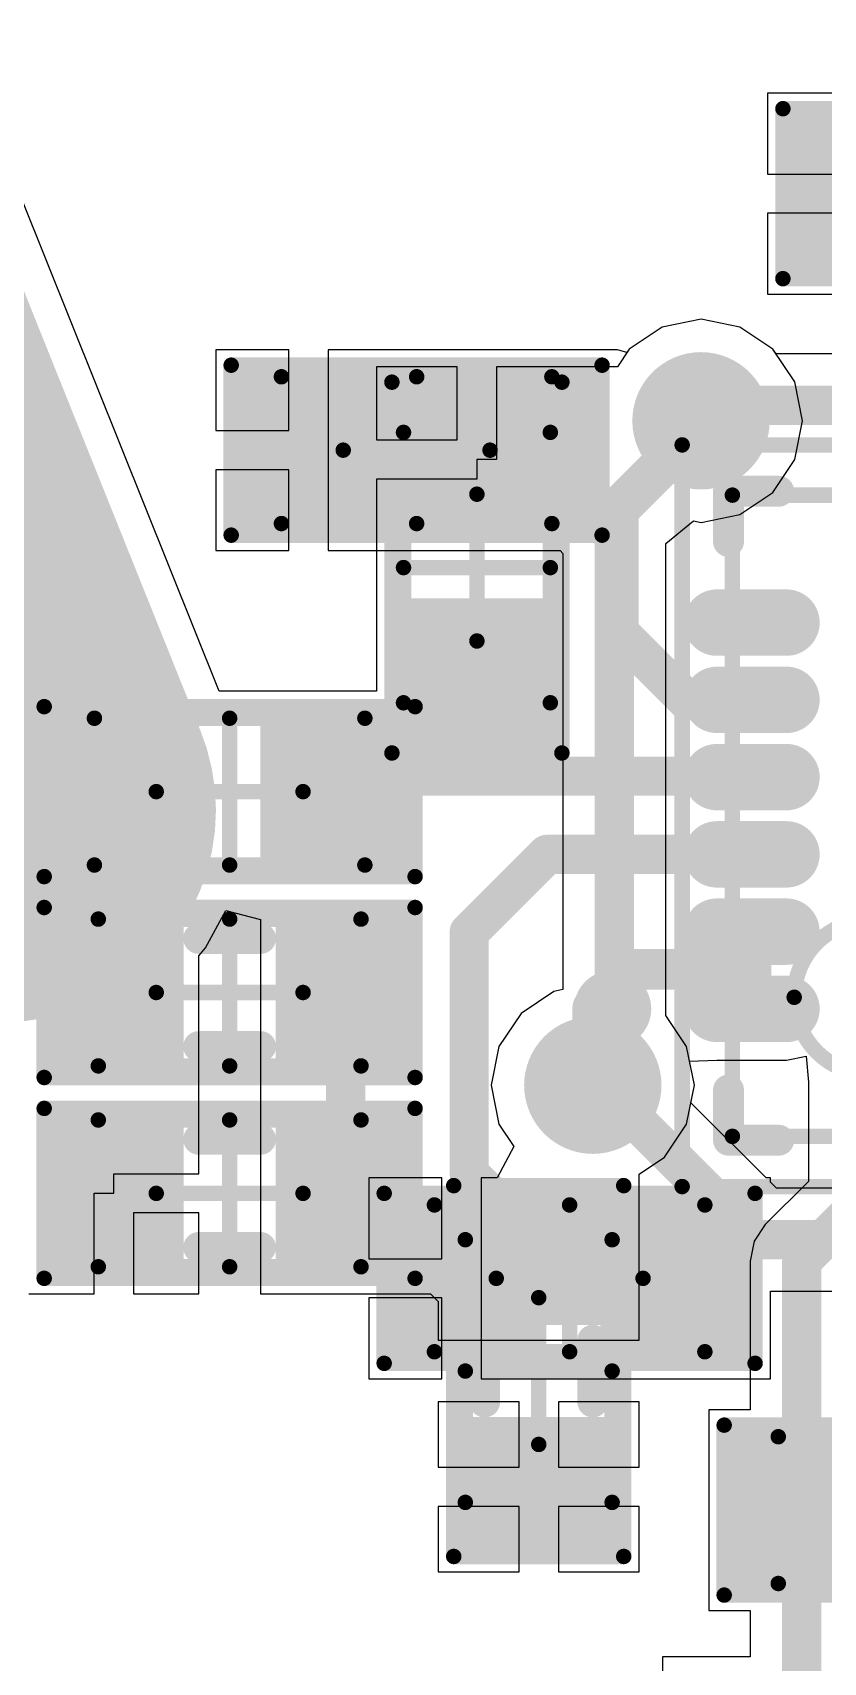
# Model space of a CAD drawing. Extents: x 1.5 to 6.07, y 1.57 to 4.74.
# Drawn here: x 1.8907 to 2.0922, y 4.1069 to 4.5221 of the extents above; entities that cross this region are included whole.
import ezdxf

# ---------------------------------------------------------------- set-up
doc = ezdxf.new("R2010")
doc.units = 0
for name, color, linetype in [('BOTTOMLAYER', 5, 'CONTINUOUS'), ('BOTTOMOVERLAY', 54, 'CONTINUOUS'), ('BOTTOMPASTE', 16, 'CONTINUOUS'), ('BOTTOMSOLDER', 6, 'CONTINUOUS'), ('MECHANICAL13', 56, 'CONTINUOUS'), ('MECHANICAL15', 56, 'CONTINUOUS'), ('MULTILAYER', 9, 'CONTINUOUS'), ('TOPLAYER', 1, 'CONTINUOUS'), ('TOPPASTE', 8, 'CONTINUOUS'), ('TOPSOLDER', 216, 'CONTINUOUS'), ('VIAHOLELAYER', 16, 'CONTINUOUS')]:
    doc.layers.add(name, color=color, linetype=linetype)

msp = doc.modelspace()

# ---------------------------------------------------------------- linework, layer by layer
at = {"layer": 'BOTTOMLAYER'}
for p, q in [((1.938291, 4.354331), (1.847771, 4.579824)), ((2.096575, 4.506693), (2.077953, 4.506693)), ((2.077953, 4.506693), (2.077953, 4.486102)), ((2.077953, 4.486102), (2.096575, 4.486102)), ((2.096575, 4.476102), (2.077953, 4.476102)), ((2.077953, 4.476102), (2.077953, 4.455512)), ((2.077953, 4.455512), (2.096575, 4.455512)), ((2.061024, 4.449099), (2.051123, 4.44713)), ((2.070924, 4.44713), (2.061024, 4.449099)), ((2.051123, 4.44713), (2.04273, 4.441522)), ((2.079317, 4.441522), (2.070924, 4.44713)), ((2.04273, 4.441522), (2.039714, 4.437008)), ((2.080139, 4.440292), (2.079317, 4.441522)), ((2.107725, 4.440292), (2.080139, 4.440292)), ((1.998937, 4.437008), (1.978347, 4.437008)), ((1.978347, 4.437008), (1.978347, 4.418386)), ((1.998937, 4.418386), (1.998937, 4.437008)), ((2.029527, 4.437008), (2.008937, 4.437008)), ((2.008937, 4.437008), (2.008937, 4.413376)), ((2.039714, 4.437008), (2.029527, 4.437008)), ((2.029527, 4.437008), (2.029527, 4.437008)), ((1.978347, 4.418386), (1.998937, 4.418386)), ((2.008937, 4.413376), (2.003947, 4.413376)), ((2.003947, 4.413376), (2.003947, 4.408386)), ((2.003947, 4.408386), (1.978347, 4.408386)), ((1.978347, 4.408386), (1.978347, 4.389764)), ((1.978347, 4.389764), (1.978346, 4.389764)), ((1.978346, 4.389764), (1.978346, 4.381889)), ((1.978346, 4.381889), (1.978347, 4.381889)), ((1.978347, 4.381889), (1.978347, 4.354331)), ((1.944882, 4.354331), (1.938291, 4.354331)), ((1.978347, 4.354331), (1.944882, 4.354331)), ((1.944882, 4.354331), (1.944882, 4.354331)), ((1.934778, 4.288909), (1.940009, 4.298443)), ((1.940009, 4.298443), (1.948819, 4.296185)), ((1.948819, 4.296185), (1.948819, 4.251969)), ((1.933071, 4.286875), (1.934778, 4.288909)), ((1.933071, 4.251969), (1.933071, 4.286875)), ((2.082795, 4.26034), (2.087788, 4.261333)), ((2.087788, 4.261333), (2.087788, 4.261333)), ((2.087788, 4.261333), (2.08845, 4.254685)), ((2.058125, 4.260022), (2.065079, 4.26034)), ((2.059336, 4.253937), (2.058125, 4.260022)), ((2.065079, 4.26034), (2.065079, 4.26034)), ((2.065079, 4.26034), (2.065079, 4.26034)), ((2.065079, 4.26034), (2.065079, 4.26034)), ((2.065079, 4.26034), (2.065079, 4.26034)), ((2.065079, 4.26034), (2.082795, 4.26034)), ((2.057366, 4.244037), (2.059336, 4.253937)), ((2.08845, 4.254685), (2.08845, 4.254685)), ((2.08845, 4.254685), (2.08845, 4.254685)), ((2.08845, 4.254685), (2.08845, 4.246231)), ((1.933071, 4.231378), (1.933071, 4.251969)), ((1.933071, 4.251969), (1.933071, 4.251969)), ((1.933071, 4.251969), (1.933071, 4.251968)), ((1.933071, 4.251968), (1.933071, 4.251969)), ((1.933071, 4.251969), (1.933071, 4.251969)), ((1.933071, 4.251969), (1.933071, 4.251969)), ((1.933071, 4.251969), (1.933071, 4.251969)), ((1.948819, 4.251969), (1.948819, 4.251969)), ((1.948819, 4.251969), (1.948819, 4.251969)), ((1.948819, 4.251969), (1.948819, 4.251969)), ((1.948819, 4.251969), (1.948819, 4.251969)), ((1.948819, 4.251969), (1.948819, 4.251969)), ((1.948819, 4.251969), (1.948819, 4.251968)), ((1.948819, 4.251968), (1.948819, 4.251968)), ((1.948819, 4.251968), (1.948819, 4.251968)), ((1.948819, 4.251968), (1.948819, 4.200788)), ((2.08845, 4.246231), (2.08837, 4.245827)), ((2.08837, 4.245827), (2.08837, 4.229374)), ((2.051758, 4.235643), (2.057366, 4.244037)), ((2.045276, 4.231312), (2.051758, 4.235643)), ((1.911407, 4.226388), (1.911407, 4.231378)), ((1.911407, 4.231378), (1.933071, 4.231378)), ((2.045276, 4.188976), (2.045276, 4.231312)), ((2.08837, 4.229374), (2.077411, 4.218415)), ((1.906417, 4.200788), (1.906417, 4.226388)), ((1.906417, 4.226388), (1.911407, 4.226388)), ((1.933071, 4.221378), (1.916417, 4.221378)), ((1.916417, 4.221378), (1.916417, 4.200788)), ((1.933071, 4.200788), (1.933071, 4.221378)), ((2.077411, 4.218415), (2.074566, 4.214157)), ((2.074566, 4.214157), (2.073567, 4.209134)), ((2.073567, 4.209134), (2.073567, 4.17126)), ((1.889764, 4.200788), (1.906417, 4.200788)), ((1.916417, 4.200788), (1.933071, 4.200788)), ((1.948819, 4.200788), (1.992126, 4.200788)), ((1.992126, 4.200788), (1.992126, 4.200788)), ((1.992126, 4.200788), (1.992126, 4.200788)), ((1.992126, 4.200788), (1.994095, 4.198819)), ((1.994095, 4.198819), (1.994095, 4.188976)), ((1.994095, 4.188976), (2.045276, 4.188976)), ((2.014685, 4.173228), (1.994095, 4.173228)), ((1.994095, 4.173228), (1.994095, 4.156575)), ((2.014685, 4.156575), (2.014685, 4.173228)), ((2.045276, 4.173228), (2.024685, 4.173228)), ((2.024685, 4.173228), (2.024685, 4.156575)), ((2.045276, 4.156575), (2.045276, 4.173228)), ((2.073567, 4.17126), (2.062992, 4.17126)), ((2.062992, 4.17126), (2.062992, 4.120079)), ((1.994095, 4.156575), (2.014685, 4.156575)), ((2.024685, 4.156575), (2.045276, 4.156575)), ((2.014685, 4.146575), (1.994095, 4.146575)), ((1.994095, 4.146575), (1.994095, 4.129921)), ((2.014685, 4.129921), (2.014685, 4.146575)), ((2.045276, 4.146575), (2.024685, 4.146575)), ((2.024685, 4.146575), (2.024685, 4.129921)), ((2.045276, 4.129921), (2.045276, 4.146575)), ((1.994095, 4.129921), (2.014685, 4.129921)), ((2.024685, 4.129921), (2.045276, 4.129921)), ((2.062992, 4.120079), (2.073567, 4.120079)), ((2.073567, 4.120079), (2.073567, 4.108307)), ((2.073567, 4.108307), (2.051181, 4.108307)), ((2.051181, 4.108307), (2.051181, 4.069898))]:
    msp.add_line(p, q, dxfattribs=at)
for points, const_width in [([(1.790073, 4.556662), (1.883465, 4.324016)], 0.108), ([(2.040157, 4.400394), (2.066929, 4.427165)], 0.01), ([(2.066929, 4.427165), (2.107725, 4.427165)], 0.01), ([(2.040157, 4.369291), (2.040157, 4.400394)], 0.01), ([(2.040157, 4.369291), (2.057323, 4.352126)], 0.01), ([(2.082795, 4.371811), (2.065079, 4.371811)], 0.009843), ([(2.001968, 4.336536), (2.001968, 4.360236)], 0.01), ([(2.057323, 4.352126), (2.073937, 4.352126)], 0.01), ([(2.082795, 4.352126), (2.065079, 4.352126)], 0.009843), ([(1.968504, 4.32874), (1.972441, 4.332677)], 0.01), ([(1.972441, 4.332677), (2.073701, 4.332677)], 0.01), ([(2.082795, 4.332441), (2.065079, 4.332441)], 0.009843), ([(1.913386, 4.279528), (1.913386, 4.32874)], 0.01), ([(2.001968, 4.292913), (2.021811, 4.312756)], 0.01), ([(2.021811, 4.312756), (2.073937, 4.312756)], 0.01), ([(2.082795, 4.312756), (2.065079, 4.312756)], 0.009843), ([(2.001968, 4.231496), (2.001968, 4.292913)], 0.01), ([(2.082795, 4.293071), (2.065079, 4.293071)], 0.009843), ([(2.073937, 4.282362), (2.073937, 4.293071)], 0.01), ([(2.033465, 4.273628), (2.043307, 4.283465)], 0.010394), ([(2.043307, 4.283465), (2.072834, 4.283465)], 0.010394), ([(2.072834, 4.283465), (2.073937, 4.282362)], 0.01), ([(1.970472, 4.226378), (1.970472, 4.277559)], 0.01), ([(2.033465, 4.267716), (2.033465, 4.273628)], 0.010394), ([(2.082795, 4.273386), (2.065079, 4.273386)], 0.009843), ([(2.033465, 4.267716), (2.038976, 4.262205)], 0.010394), ([(2.033465, 4.256693), (2.038976, 4.262205)], 0.010394), ([(2.033465, 4.253937), (2.033465, 4.256693)], 0.010394), ([(2.001968, 4.231496), (2.012992, 4.220472)], 0.01), ([(2.086693, 4.209134), (2.101496, 4.223937)], 0.01), ([(2.086693, 4.071969), (2.086693, 4.209134)], 0.01)]:
    msp.add_lwpolyline(points, dxfattribs=dict(at, const_width=const_width))
for points, const_width in [([(2.052274, 4.423228, 1), (2.069774, 4.423228, 1)], 0.0175), ([(2.064429, 4.427165, 1), (2.069429, 4.427165, 1)], 0.005), ([(2.064429, 4.427165, 1), (2.069429, 4.427165, 1)], 0.005), ([(2.037657, 4.400394, 1), (2.042657, 4.400394, 1)], 0.005), ([(2.037657, 4.400394, 1), (2.042657, 4.400394, 1)], 0.005), ([(1.856464, 4.324016, 1), (1.910465, 4.324016, 1)], 0.054), ([(2.037657, 4.369291, 1), (2.042657, 4.369291, 1)], 0.005), ([(2.037657, 4.369291, 1), (2.042657, 4.369291, 1)], 0.005), ([(2.062618, 4.371811, 1), (2.067539, 4.371811, 1)], 0.004921), ([(2.080335, 4.371811, 1), (2.085256, 4.371811, 1)], 0.004921), ([(1.999468, 4.360236, 1), (2.004468, 4.360236, 1)], 0.005), ([(2.054823, 4.352126, 1), (2.059823, 4.352126, 1)], 0.005), ([(2.054823, 4.352126, 1), (2.059823, 4.352126, 1)], 0.005), ([(2.062618, 4.352126, 1), (2.067539, 4.352126, 1)], 0.004921), ([(2.071437, 4.352126, 1), (2.076437, 4.352126, 1)], 0.005), ([(2.080335, 4.352126, 1), (2.085256, 4.352126, 1)], 0.004921), ([(1.999468, 4.336536, 1), (2.004468, 4.336536, 1)], 0.005), ([(1.969941, 4.332677, 1), (1.974941, 4.332677, 1)], 0.005), ([(1.969941, 4.332677, 1), (1.974941, 4.332677, 1)], 0.005), ([(2.062618, 4.332441, 1), (2.067539, 4.332441, 1)], 0.004921), ([(2.071201, 4.332677, 1), (2.076201, 4.332677, 1)], 0.005), ([(2.080335, 4.332441, 1), (2.085256, 4.332441, 1)], 0.004921), ([(1.910886, 4.32874, 1), (1.915886, 4.32874, 1)], 0.005), ([(1.966004, 4.32874, 1), (1.971004, 4.32874, 1)], 0.005), ([(2.019311, 4.312756, 1), (2.024311, 4.312756, 1)], 0.005), ([(2.019311, 4.312756, 1), (2.024311, 4.312756, 1)], 0.005), ([(2.062618, 4.312756, 1), (2.067539, 4.312756, 1)], 0.004921), ([(2.071437, 4.312756, 1), (2.076437, 4.312756, 1)], 0.005), ([(2.080335, 4.312756, 1), (2.085256, 4.312756, 1)], 0.004921), ([(1.999469, 4.292913, 1), (2.004469, 4.292913, 1)], 0.005), ([(1.999469, 4.292913, 1), (2.004469, 4.292913, 1)], 0.005), ([(2.062618, 4.293071, 1), (2.067539, 4.293071, 1)], 0.004921), ([(2.071437, 4.293071, 1), (2.076437, 4.293071, 1)], 0.005), ([(2.080335, 4.293071, 1), (2.085256, 4.293071, 1)], 0.004921), ([(2.040709, 4.283465, 1), (2.045905, 4.283465, 1)], 0.005197), ([(2.040709, 4.283465, 1), (2.045905, 4.283465, 1)], 0.005197), ([(2.070236, 4.283465, 1), (2.075433, 4.283465, 1)], 0.005197), ([(2.070334, 4.283465, 1), (2.075334, 4.283465, 1)], 0.005), ([(2.071437, 4.282362, 1), (2.076437, 4.282362, 1)], 0.005), ([(2.071437, 4.282362, 1), (2.076437, 4.282362, 1)], 0.005), ([(1.910886, 4.279528, 1), (1.915886, 4.279528, 1)], 0.005), ([(1.967972, 4.277559, 1), (1.972972, 4.277559, 1)], 0.005), ([(2.030866, 4.273628, 1), (2.036063, 4.273628, 1)], 0.005197), ([(2.030866, 4.273628, 1), (2.036063, 4.273628, 1)], 0.005197), ([(2.062618, 4.273386, 1), (2.067539, 4.273386, 1)], 0.004921), ([(2.080335, 4.273386, 1), (2.085256, 4.273386, 1)], 0.004921), ([(2.024714, 4.253937, 1), (2.042215, 4.253937, 1)], 0.0175), ([(2.030866, 4.267716, 1), (2.036063, 4.267716, 1)], 0.005197), ([(2.030866, 4.267716, 1), (2.036063, 4.267716, 1)], 0.005197), ([(2.036378, 4.262205, 1), (2.041575, 4.262205, 1)], 0.005197), ([(2.036378, 4.262205, 1), (2.041575, 4.262205, 1)], 0.005197), ([(2.030866, 4.256693, 1), (2.036063, 4.256693, 1)], 0.005197), ([(2.030866, 4.256693, 1), (2.036063, 4.256693, 1)], 0.005197), ([(2.030866, 4.253937, 1), (2.036063, 4.253937, 1)], 0.005197), ([(1.999469, 4.231496, 1), (2.004469, 4.231496, 1)], 0.005), ([(1.999469, 4.231496, 1), (2.004469, 4.231496, 1)], 0.005), ([(1.967972, 4.226378, 1), (1.972972, 4.226378, 1)], 0.005), ([(2.010492, 4.220472, 1), (2.015492, 4.220472, 1)], 0.005), ([(2.084193, 4.209134, 1), (2.089193, 4.209134, 1)], 0.005), ([(2.084193, 4.209134, 1), (2.089193, 4.209134, 1)], 0.005)]:
    msp.add_lwpolyline(points, format="xyb", close=True, dxfattribs=dict(at, const_width=const_width))
for points in [[(2.085827, 4.498819), (2.085827, 4.463386), (2.117323, 4.498819), (2.117323, 4.463386)], [(1.98622, 4.397638), (2.021654, 4.397638), (1.98622, 4.429134), (2.021654, 4.429134)], [(1.98622, 4.34252), (2.021654, 4.34252), (1.98622, 4.374016), (2.021654, 4.374016)], [(1.897638, 4.346457), (1.897638, 4.311024), (1.929134, 4.346457), (1.929134, 4.311024)], [(1.952756, 4.346457), (1.952756, 4.311024), (1.984252, 4.346457), (1.984252, 4.311024)], [(1.925197, 4.259843), (1.925197, 4.295276), (1.897638, 4.259843), (1.897638, 4.295276)], [(1.984252, 4.259843), (1.984252, 4.295276), (1.956693, 4.259843), (1.956693, 4.295276)], [(1.925197, 4.208662), (1.925197, 4.244095), (1.897638, 4.208662), (1.897638, 4.244095)], [(1.984252, 4.208662), (1.984252, 4.244095), (1.956693, 4.208662), (1.956693, 4.244095)], [(2.001969, 4.19685), (2.037402, 4.19685), (2.001969, 4.224409), (2.037402, 4.224409)], [(2.001969, 4.137795), (2.037402, 4.137795), (2.001969, 4.165354), (2.037402, 4.165354)], [(2.098425, 4.127953), (2.098425, 4.163386), (2.070866, 4.127953), (2.070866, 4.163386)]]:
    msp.add_solid(points, dxfattribs=at)
at = {"layer": 'BOTTOMOVERLAY', "const_width": 0.007874}
for points in [[(2.068032, 4.39248), (2.068032, 4.405276)], [(2.068032, 4.405276), (2.080827, 4.405276)], [(1.933071, 4.291339), (1.948819, 4.291339)], [(1.933071, 4.26378), (1.948819, 4.26378)], [(2.068032, 4.239921), (2.068032, 4.252717)], [(1.933071, 4.240158), (1.948819, 4.240158)], [(2.068032, 4.239921), (2.080827, 4.239921)], [(1.933071, 4.212599), (1.948819, 4.212599)], [(2.005905, 4.173228), (2.005905, 4.188976)], [(2.033465, 4.173228), (2.033465, 4.188976)]]:
    msp.add_lwpolyline(points, dxfattribs=at)
at = {"layer": 'BOTTOMOVERLAY'}
for points, const_width in [([(2.066063, 4.405276, 1), (2.07, 4.405276, 1)], 0.003937), ([(2.066063, 4.405276, 1), (2.07, 4.405276, 1)], 0.003937), ([(2.078858, 4.405276, 1), (2.082795, 4.405276, 1)], 0.003937), ([(2.066063, 4.39248, 1), (2.07, 4.39248, 1)], 0.003937), ([(1.931102, 4.291339, 1), (1.935039, 4.291339, 1)], 0.003937), ([(1.94685, 4.291339, 1), (1.950787, 4.291339, 1)], 0.003937), ([(2.043425, 4.273386, 1), (2.033583, 4.273386, 1)], 0.009843), ([(2.031122, 4.273386, 1), (2.036043, 4.273386, 1)], 0.004921), ([(2.040965, 4.273386, 1), (2.045886, 4.273386, 1)], 0.004921), ([(1.931102, 4.26378, 1), (1.935039, 4.26378, 1)], 0.003937), ([(1.94685, 4.26378, 1), (1.950787, 4.26378, 1)], 0.003937), ([(2.066063, 4.252717, 1), (2.07, 4.252717, 1)], 0.003937), ([(1.931102, 4.240158, 1), (1.935039, 4.240158, 1)], 0.003937), ([(1.94685, 4.240158, 1), (1.950787, 4.240158, 1)], 0.003937), ([(2.066063, 4.239921, 1), (2.07, 4.239921, 1)], 0.003937), ([(2.066063, 4.239921, 1), (2.07, 4.239921, 1)], 0.003937), ([(2.078858, 4.239921, 1), (2.082795, 4.239921, 1)], 0.003937), ([(1.931102, 4.212599, 1), (1.935039, 4.212599, 1)], 0.003937), ([(1.94685, 4.212599, 1), (1.950787, 4.212599, 1)], 0.003937), ([(2.003937, 4.188976, 1), (2.007874, 4.188976, 1)], 0.003937), ([(2.031496, 4.188976, 1), (2.035433, 4.188976, 1)], 0.003937), ([(2.003937, 4.173228, 1), (2.007874, 4.173228, 1)], 0.003937), ([(2.031496, 4.173228, 1), (2.035433, 4.173228, 1)], 0.003937)]:
    msp.add_lwpolyline(points, format="xyb", close=True, dxfattribs=dict(at, const_width=const_width))
at = {"layer": 'BOTTOMPASTE', "const_width": 0.009843}
for points in [[(2.082795, 4.371811), (2.065079, 4.371811)], [(2.082795, 4.352126), (2.065079, 4.352126)], [(2.082795, 4.332441), (2.065079, 4.332441)], [(2.082795, 4.312756), (2.065079, 4.312756)], [(2.082795, 4.293071), (2.065079, 4.293071)], [(2.082795, 4.273386), (2.065079, 4.273386)]]:
    msp.add_lwpolyline(points, dxfattribs=at)
at = {"layer": 'BOTTOMPASTE', "const_width": 0.004921}
for points in [[(2.062618, 4.371811, 1), (2.067539, 4.371811, 1)], [(2.080335, 4.371811, 1), (2.085256, 4.371811, 1)], [(2.062618, 4.352126, 1), (2.067539, 4.352126, 1)], [(2.080335, 4.352126, 1), (2.085256, 4.352126, 1)], [(2.062618, 4.332441, 1), (2.067539, 4.332441, 1)], [(2.080335, 4.332441, 1), (2.085256, 4.332441, 1)], [(2.062618, 4.312756, 1), (2.067539, 4.312756, 1)], [(2.080335, 4.312756, 1), (2.085256, 4.312756, 1)], [(2.062618, 4.293071, 1), (2.067539, 4.293071, 1)], [(2.080335, 4.293071, 1), (2.085256, 4.293071, 1)], [(2.062618, 4.273386, 1), (2.067539, 4.273386, 1)], [(2.080335, 4.273386, 1), (2.085256, 4.273386, 1)]]:
    msp.add_lwpolyline(points, format="xyb", close=True, dxfattribs=at)
at = {"layer": 'BOTTOMPASTE'}
for points in [[(2.085827, 4.498819), (2.085827, 4.463386), (2.117323, 4.498819), (2.117323, 4.463386)], [(1.98622, 4.397638), (2.021654, 4.397638), (1.98622, 4.429134), (2.021654, 4.429134)], [(1.98622, 4.34252), (2.021654, 4.34252), (1.98622, 4.374016), (2.021654, 4.374016)], [(1.897638, 4.346457), (1.897638, 4.311024), (1.929134, 4.346457), (1.929134, 4.311024)], [(1.952756, 4.346457), (1.952756, 4.311024), (1.984252, 4.346457), (1.984252, 4.311024)], [(1.925197, 4.259843), (1.925197, 4.295276), (1.897638, 4.259843), (1.897638, 4.295276)], [(1.984252, 4.259843), (1.984252, 4.295276), (1.956693, 4.259843), (1.956693, 4.295276)], [(1.925197, 4.208662), (1.925197, 4.244095), (1.897638, 4.208662), (1.897638, 4.244095)], [(1.984252, 4.208662), (1.984252, 4.244095), (1.956693, 4.208662), (1.956693, 4.244095)], [(2.001969, 4.19685), (2.037402, 4.19685), (2.001969, 4.224409), (2.037402, 4.224409)], [(2.001969, 4.137795), (2.037402, 4.137795), (2.001969, 4.165354), (2.037402, 4.165354)], [(2.098425, 4.127953), (2.098425, 4.163386), (2.070866, 4.127953), (2.070866, 4.163386)]]:
    msp.add_solid(points, dxfattribs=at)
at = {"layer": 'BOTTOMSOLDER', "const_width": 0.016929}
for points in [[(2.082795, 4.371811), (2.065079, 4.371811)], [(2.082795, 4.352126), (2.065079, 4.352126)], [(2.082795, 4.332441), (2.065079, 4.332441)], [(2.082795, 4.312756), (2.065079, 4.312756)], [(2.082795, 4.293071), (2.065079, 4.293071)], [(2.082795, 4.273386), (2.065079, 4.273386)]]:
    msp.add_lwpolyline(points, dxfattribs=at)
at = {"layer": 'BOTTOMSOLDER', "const_width": 0.008464}
for points in [[(2.060846, 4.371811, 1), (2.069311, 4.371811, 1)], [(2.078563, 4.371811, 1), (2.087028, 4.371811, 1)], [(2.060846, 4.352126, 1), (2.069311, 4.352126, 1)], [(2.078563, 4.352126, 1), (2.087028, 4.352126, 1)], [(2.060846, 4.332441, 1), (2.069311, 4.332441, 1)], [(2.078563, 4.332441, 1), (2.087028, 4.332441, 1)], [(2.060846, 4.312756, 1), (2.069311, 4.312756, 1)], [(2.078563, 4.312756, 1), (2.087028, 4.312756, 1)], [(2.060846, 4.293071, 1), (2.069311, 4.293071, 1)], [(2.078563, 4.293071, 1), (2.087028, 4.293071, 1)], [(2.060846, 4.273386, 1), (2.069311, 4.273386, 1)], [(2.078563, 4.273386, 1), (2.087028, 4.273386, 1)]]:
    msp.add_lwpolyline(points, format="xyb", close=True, dxfattribs=at)
at = {"layer": 'BOTTOMSOLDER'}
for points in [[(2.081827, 4.502819), (2.081827, 4.459386), (2.121323, 4.502819), (2.121323, 4.459386)], [(1.98222, 4.393638), (2.025654, 4.393638), (1.98222, 4.433134), (2.025654, 4.433134)], [(1.98222, 4.33852), (2.025654, 4.33852), (1.98222, 4.378016), (2.025654, 4.378016)], [(1.893638, 4.350457), (1.893638, 4.307024), (1.933134, 4.350457), (1.933134, 4.307024)], [(1.948756, 4.350457), (1.948756, 4.307024), (1.988252, 4.350457), (1.988252, 4.307024)], [(1.929197, 4.255843), (1.929197, 4.299276), (1.893638, 4.255843), (1.893638, 4.299276)], [(1.988252, 4.255843), (1.988252, 4.299276), (1.952693, 4.255843), (1.952693, 4.299276)], [(1.929197, 4.204662), (1.929197, 4.248095), (1.893638, 4.204662), (1.893638, 4.248095)], [(1.988252, 4.204662), (1.988252, 4.248095), (1.952693, 4.204662), (1.952693, 4.248095)], [(1.997969, 4.19285), (2.041402, 4.19285), (1.997969, 4.228409), (2.041402, 4.228409)], [(1.997969, 4.133795), (2.041402, 4.133795), (1.997969, 4.169354), (2.041402, 4.169354)], [(2.102425, 4.123953), (2.102425, 4.167386), (2.066866, 4.123953), (2.066866, 4.167386)]]:
    msp.add_solid(points, dxfattribs=at)
at = {"layer": 'MECHANICAL13', "const_width": 0.003937}
for points in [[(1.954134, 4.397047), (1.954134, 4.434449)], [(1.954134, 4.434449), (2.023031, 4.434449)], [(2.023031, 4.397047), (2.023031, 4.434449)], [(1.985236, 4.420276), (2.022638, 4.420276)], [(1.985236, 4.351378), (1.985236, 4.420276)], [(2.022638, 4.351378), (2.022638, 4.420276)], [(2.069016, 4.404291), (2.232402, 4.404291)], [(2.069016, 4.240906), (2.069016, 4.404291)], [(1.954134, 4.397047), (2.023031, 4.397047)], [(1.985236, 4.351378), (2.022638, 4.351378)], [(1.906496, 4.347441), (1.975394, 4.347441)], [(1.906496, 4.310039), (1.906496, 4.347441)], [(1.975394, 4.310039), (1.975394, 4.347441)], [(1.906496, 4.310039), (1.975394, 4.310039)], [(1.90748, 4.258858), (1.90748, 4.29626)], [(1.90748, 4.29626), (1.974409, 4.29626)], [(1.974409, 4.258858), (1.974409, 4.29626)], [(1.90748, 4.258858), (1.974409, 4.258858)], [(1.90748, 4.207677), (1.90748, 4.245079)], [(1.90748, 4.245079), (1.974409, 4.245079)], [(1.974409, 4.207677), (1.974409, 4.245079)], [(2.069016, 4.240906), (2.232402, 4.240906)], [(1.99311, 4.186024), (1.99311, 4.223425)], [(1.99311, 4.223425), (2.062008, 4.223425)], [(2.062008, 4.186024), (2.062008, 4.223425)], [(2.000984, 4.214567), (2.038386, 4.214567)], [(2.000984, 4.147638), (2.000984, 4.214567)], [(2.038386, 4.147638), (2.038386, 4.214567)], [(1.90748, 4.207677), (1.974409, 4.207677)], [(1.99311, 4.186024), (2.062008, 4.186024)], [(2.080709, 4.126969), (2.080709, 4.16437)], [(2.080709, 4.16437), (2.147638, 4.16437)], [(2.000984, 4.147638), (2.038386, 4.147638)], [(2.080709, 4.126969), (2.147638, 4.126969)]]:
    msp.add_lwpolyline(points, dxfattribs=at)
at = {"layer": 'MECHANICAL13'}
for points, const_width in [([(1.953149, 4.434449, 1), (1.955118, 4.434449, 1)], 0.001969), ([(1.953149, 4.434449, 1), (1.955118, 4.434449, 1)], 0.001969), ([(2.022047, 4.434449, 1), (2.024015, 4.434449, 1)], 0.001969), ([(2.022047, 4.434449, 1), (2.024015, 4.434449, 1)], 0.001969), ([(1.984252, 4.420276, 1), (1.98622, 4.420276, 1)], 0.001969), ([(1.984252, 4.420276, 1), (1.98622, 4.420276, 1)], 0.001969), ([(2.021654, 4.420276, 1), (2.023622, 4.420276, 1)], 0.001969), ([(2.021654, 4.420276, 1), (2.023622, 4.420276, 1)], 0.001969), ([(2.068032, 4.404291, 1), (2.07, 4.404291, 1)], 0.001969), ([(2.068032, 4.404291, 1), (2.07, 4.404291, 1)], 0.001969), ([(1.953149, 4.397047, 1), (1.955118, 4.397047, 1)], 0.001969), ([(1.953149, 4.397047, 1), (1.955118, 4.397047, 1)], 0.001969), ([(2.022047, 4.397047, 1), (2.024015, 4.397047, 1)], 0.001969), ([(2.022047, 4.397047, 1), (2.024015, 4.397047, 1)], 0.001969), ([(1.984252, 4.351378, 1), (1.98622, 4.351378, 1)], 0.001969), ([(1.984252, 4.351378, 1), (1.98622, 4.351378, 1)], 0.001969), ([(2.021654, 4.351378, 1), (2.023622, 4.351378, 1)], 0.001969), ([(2.021654, 4.351378, 1), (2.023622, 4.351378, 1)], 0.001969), ([(1.905512, 4.347441, 1), (1.90748, 4.347441, 1)], 0.001969), ([(1.905512, 4.347441, 1), (1.90748, 4.347441, 1)], 0.001969), ([(1.974409, 4.347441, 1), (1.976378, 4.347441, 1)], 0.001969), ([(1.974409, 4.347441, 1), (1.976378, 4.347441, 1)], 0.001969), ([(1.905512, 4.310039, 1), (1.90748, 4.310039, 1)], 0.001969), ([(1.905512, 4.310039, 1), (1.90748, 4.310039, 1)], 0.001969), ([(1.974409, 4.310039, 1), (1.976378, 4.310039, 1)], 0.001969), ([(1.974409, 4.310039, 1), (1.976378, 4.310039, 1)], 0.001969), ([(1.906496, 4.29626, 1), (1.908464, 4.29626, 1)], 0.001969), ([(1.906496, 4.29626, 1), (1.908464, 4.29626, 1)], 0.001969), ([(1.973425, 4.29626, 1), (1.975394, 4.29626, 1)], 0.001969), ([(1.973425, 4.29626, 1), (1.975394, 4.29626, 1)], 0.001969), ([(2.124134, 4.276339, 1), (2.084764, 4.276339, 1)], 0.003937), ([(2.08378, 4.276339, 1), (2.085748, 4.276339, 1)], 0.001969), ([(1.906496, 4.258858, 1), (1.908464, 4.258858, 1)], 0.001969), ([(1.906496, 4.258858, 1), (1.908464, 4.258858, 1)], 0.001969), ([(1.973425, 4.258858, 1), (1.975394, 4.258858, 1)], 0.001969), ([(1.973425, 4.258858, 1), (1.975394, 4.258858, 1)], 0.001969), ([(1.906496, 4.245079, 1), (1.908464, 4.245079, 1)], 0.001969), ([(1.906496, 4.245079, 1), (1.908464, 4.245079, 1)], 0.001969), ([(1.973425, 4.245079, 1), (1.975394, 4.245079, 1)], 0.001969), ([(1.973425, 4.245079, 1), (1.975394, 4.245079, 1)], 0.001969), ([(2.068032, 4.240906, 1), (2.07, 4.240906, 1)], 0.001969), ([(2.068032, 4.240906, 1), (2.07, 4.240906, 1)], 0.001969), ([(1.992126, 4.223425, 1), (1.994094, 4.223425, 1)], 0.001969), ([(1.992126, 4.223425, 1), (1.994094, 4.223425, 1)], 0.001969), ([(2.061024, 4.223425, 1), (2.062992, 4.223425, 1)], 0.001969), ([(2.061024, 4.223425, 1), (2.062992, 4.223425, 1)], 0.001969), ([(2, 4.214567, 1), (2.001968, 4.214567, 1)], 0.001969), ([(2, 4.214567, 1), (2.001968, 4.214567, 1)], 0.001969), ([(2.037402, 4.214567, 1), (2.03937, 4.214567, 1)], 0.001969), ([(2.037402, 4.214567, 1), (2.03937, 4.214567, 1)], 0.001969), ([(1.906496, 4.207677, 1), (1.908464, 4.207677, 1)], 0.001969), ([(1.906496, 4.207677, 1), (1.908464, 4.207677, 1)], 0.001969), ([(1.973425, 4.207677, 1), (1.975394, 4.207677, 1)], 0.001969), ([(1.973425, 4.207677, 1), (1.975394, 4.207677, 1)], 0.001969), ([(1.992126, 4.186024, 1), (1.994094, 4.186024, 1)], 0.001969), ([(1.992126, 4.186024, 1), (1.994094, 4.186024, 1)], 0.001969), ([(2.061024, 4.186024, 1), (2.062992, 4.186024, 1)], 0.001969), ([(2.061024, 4.186024, 1), (2.062992, 4.186024, 1)], 0.001969), ([(2.079724, 4.16437, 1), (2.081693, 4.16437, 1)], 0.001969), ([(2.079724, 4.16437, 1), (2.081693, 4.16437, 1)], 0.001969), ([(2, 4.147638, 1), (2.001968, 4.147638, 1)], 0.001969), ([(2, 4.147638, 1), (2.001968, 4.147638, 1)], 0.001969), ([(2.037402, 4.147638, 1), (2.03937, 4.147638, 1)], 0.001969), ([(2.037402, 4.147638, 1), (2.03937, 4.147638, 1)], 0.001969), ([(2.079724, 4.126969, 1), (2.081693, 4.126969, 1)], 0.001969), ([(2.079724, 4.126969, 1), (2.081693, 4.126969, 1)], 0.001969)]:
    msp.add_lwpolyline(points, format="xyb", close=True, dxfattribs=dict(at, const_width=const_width))
at = {"layer": 'MECHANICAL15', "const_width": 0.003937}
for points in [[(2.08189, 4.459449), (2.08189, 4.502756)], [(2.08189, 4.502756), (2.176378, 4.502756)], [(2.08189, 4.459449), (2.176378, 4.459449)], [(1.941338, 4.394094), (1.941338, 4.437401)], [(1.941338, 4.437401), (2.035827, 4.437401)], [(1.988582, 4.397047), (1.988582, 4.434449)], [(2.035827, 4.394094), (2.035827, 4.437401)], [(1.982283, 4.433071), (2.02559, 4.433071)], [(1.982283, 4.338583), (1.982283, 4.433071)], [(2.02559, 4.338583), (2.02559, 4.433071)], [(2.05622, 4.417087), (2.245197, 4.417087)], [(2.05622, 4.22811), (2.05622, 4.417087)], [(1.969882, 4.415748), (2.007283, 4.415748)], [(2.003937, 4.367126), (2.003937, 4.404528)], [(1.941338, 4.394094), (2.035827, 4.394094)], [(1.985236, 4.385827), (2.022638, 4.385827)], [(1.893701, 4.350394), (1.988189, 4.350394)], [(1.893701, 4.307087), (1.893701, 4.350394)], [(1.988189, 4.307087), (1.988189, 4.350394)], [(1.940945, 4.310039), (1.940945, 4.347441)], [(1.982283, 4.338583), (2.02559, 4.338583)], [(1.922244, 4.32874), (1.959646, 4.32874)], [(1.893701, 4.307087), (1.988189, 4.307087)], [(1.893701, 4.255906), (1.893701, 4.299213)], [(1.893701, 4.299213), (1.988189, 4.299213)], [(1.940945, 4.258858), (1.940945, 4.29626)], [(1.988189, 4.255906), (1.988189, 4.299213)], [(1.922244, 4.277559), (1.959645, 4.277559)], [(1.893701, 4.255906), (1.988189, 4.255906)], [(1.893701, 4.204725), (1.893701, 4.248032)], [(1.893701, 4.248032), (1.988189, 4.248032)], [(1.988189, 4.204725), (1.988189, 4.248032)], [(1.940945, 4.207677), (1.940945, 4.245079)], [(1.922244, 4.226378), (1.959645, 4.226378)], [(1.980315, 4.183071), (1.980315, 4.226378)], [(1.980315, 4.226378), (2.074803, 4.226378)], [(1.998031, 4.228346), (2.041339, 4.228346)], [(1.998031, 4.133858), (1.998031, 4.228346)], [(2.041339, 4.133858), (2.041339, 4.228346)], [(2.05622, 4.22811), (2.245197, 4.22811)], [(2.074803, 4.183071), (2.074803, 4.226378)], [(2.027559, 4.186024), (2.027559, 4.223425)], [(1.893701, 4.204725), (1.988189, 4.204725)], [(2.008858, 4.204725), (2.04626, 4.204725)], [(2.019685, 4.162402), (2.019685, 4.199803)], [(1.980315, 4.183071), (2.074803, 4.183071)], [(2.000984, 4.181102), (2.038386, 4.181102)], [(2.066929, 4.124016), (2.066929, 4.167323)], [(2.066929, 4.167323), (2.161417, 4.167323)], [(1.998031, 4.133858), (2.041339, 4.133858)], [(2.066929, 4.124016), (2.161417, 4.124016)]]:
    msp.add_lwpolyline(points, dxfattribs=at)
at = {"layer": 'MECHANICAL15', "const_width": 0.001969}
for points in [[(2.080906, 4.502756, 1), (2.082874, 4.502756, 1)], [(2.080906, 4.502756, 1), (2.082874, 4.502756, 1)], [(2.080906, 4.459449, 1), (2.082874, 4.459449, 1)], [(2.080906, 4.459449, 1), (2.082874, 4.459449, 1)], [(1.940354, 4.437401, 1), (1.942323, 4.437401, 1)], [(1.940354, 4.437401, 1), (1.942323, 4.437401, 1)], [(2.034842, 4.437401, 1), (2.036811, 4.437401, 1)], [(2.034842, 4.437401, 1), (2.036811, 4.437401, 1)], [(1.987598, 4.434449, 1), (1.989567, 4.434449, 1)], [(1.981299, 4.433071, 1), (1.983268, 4.433071, 1)], [(1.981299, 4.433071, 1), (1.983268, 4.433071, 1)], [(2.024606, 4.433071, 1), (2.026575, 4.433071, 1)], [(2.024606, 4.433071, 1), (2.026575, 4.433071, 1)], [(2.055236, 4.417087, 1), (2.057205, 4.417087, 1)], [(2.055236, 4.417087, 1), (2.057205, 4.417087, 1)], [(1.968897, 4.415748, 1), (1.970866, 4.415748, 1)], [(2.006299, 4.415748, 1), (2.008267, 4.415748, 1)], [(2.002953, 4.404528, 1), (2.004921, 4.404528, 1)], [(1.987598, 4.397047, 1), (1.989567, 4.397047, 1)], [(1.940354, 4.394094, 1), (1.942323, 4.394094, 1)], [(1.940354, 4.394094, 1), (1.942323, 4.394094, 1)], [(2.034842, 4.394094, 1), (2.036811, 4.394094, 1)], [(2.034842, 4.394094, 1), (2.036811, 4.394094, 1)], [(1.984252, 4.385827, 1), (1.98622, 4.385827, 1)], [(2.021654, 4.385827, 1), (2.023622, 4.385827, 1)], [(2.002953, 4.367126, 1), (2.004921, 4.367126, 1)], [(1.892717, 4.350394, 1), (1.894685, 4.350394, 1)], [(1.892717, 4.350394, 1), (1.894685, 4.350394, 1)], [(1.987205, 4.350394, 1), (1.989173, 4.350394, 1)], [(1.987205, 4.350394, 1), (1.989173, 4.350394, 1)], [(1.939961, 4.347441, 1), (1.941929, 4.347441, 1)], [(1.981299, 4.338583, 1), (1.983268, 4.338583, 1)], [(1.981299, 4.338583, 1), (1.983268, 4.338583, 1)], [(2.024606, 4.338583, 1), (2.026575, 4.338583, 1)], [(2.024606, 4.338583, 1), (2.026575, 4.338583, 1)], [(1.92126, 4.32874, 1), (1.923228, 4.32874, 1)], [(1.958661, 4.32874, 1), (1.96063, 4.32874, 1)], [(1.939961, 4.310039, 1), (1.941929, 4.310039, 1)], [(1.892717, 4.307087, 1), (1.894685, 4.307087, 1)], [(1.892717, 4.307087, 1), (1.894685, 4.307087, 1)], [(1.987205, 4.307087, 1), (1.989173, 4.307087, 1)], [(1.987205, 4.307087, 1), (1.989173, 4.307087, 1)], [(1.892716, 4.299213, 1), (1.894685, 4.299213, 1)], [(1.892716, 4.299213, 1), (1.894685, 4.299213, 1)], [(1.93996, 4.29626, 1), (1.941929, 4.29626, 1)], [(1.987205, 4.299213, 1), (1.989173, 4.299213, 1)], [(1.987205, 4.299213, 1), (1.989173, 4.299213, 1)], [(1.92126, 4.277559, 1), (1.923228, 4.277559, 1)], [(1.958661, 4.277559, 1), (1.96063, 4.277559, 1)], [(1.93996, 4.258858, 1), (1.941929, 4.258858, 1)], [(1.892716, 4.255906, 1), (1.894685, 4.255906, 1)], [(1.892716, 4.255906, 1), (1.894685, 4.255906, 1)], [(1.987205, 4.255906, 1), (1.989173, 4.255906, 1)], [(1.987205, 4.255906, 1), (1.989173, 4.255906, 1)], [(1.892716, 4.248032, 1), (1.894685, 4.248032, 1)], [(1.892716, 4.248032, 1), (1.894685, 4.248032, 1)], [(1.987205, 4.248032, 1), (1.989173, 4.248032, 1)], [(1.987205, 4.248032, 1), (1.989173, 4.248032, 1)], [(1.93996, 4.245079, 1), (1.941929, 4.245079, 1)], [(1.92126, 4.226378, 1), (1.923228, 4.226378, 1)], [(1.958661, 4.226378, 1), (1.96063, 4.226378, 1)], [(1.979331, 4.226378, 1), (1.981299, 4.226378, 1)], [(1.979331, 4.226378, 1), (1.981299, 4.226378, 1)], [(1.997047, 4.228346, 1), (1.999016, 4.228346, 1)], [(1.997047, 4.228346, 1), (1.999016, 4.228346, 1)], [(2.040354, 4.228346, 1), (2.042323, 4.228346, 1)], [(2.040354, 4.228346, 1), (2.042323, 4.228346, 1)], [(2.055236, 4.22811, 1), (2.057205, 4.22811, 1)], [(2.055236, 4.22811, 1), (2.057205, 4.22811, 1)], [(2.073819, 4.226378, 1), (2.075787, 4.226378, 1)], [(2.073819, 4.226378, 1), (2.075787, 4.226378, 1)], [(2.026575, 4.223425, 1), (2.028543, 4.223425, 1)], [(1.93996, 4.207677, 1), (1.941929, 4.207677, 1)], [(1.892716, 4.204725, 1), (1.894685, 4.204725, 1)], [(1.892716, 4.204725, 1), (1.894685, 4.204725, 1)], [(1.987205, 4.204725, 1), (1.989173, 4.204725, 1)], [(1.987205, 4.204725, 1), (1.989173, 4.204725, 1)], [(2.007874, 4.204725, 1), (2.009842, 4.204725, 1)], [(2.045276, 4.204725, 1), (2.047244, 4.204725, 1)], [(2.018701, 4.199803, 1), (2.020669, 4.199803, 1)], [(2.026575, 4.186024, 1), (2.028543, 4.186024, 1)], [(1.979331, 4.183071, 1), (1.981299, 4.183071, 1)], [(1.979331, 4.183071, 1), (1.981299, 4.183071, 1)], [(2, 4.181102, 1), (2.001968, 4.181102, 1)], [(2.037402, 4.181102, 1), (2.03937, 4.181102, 1)], [(2.073819, 4.183071, 1), (2.075787, 4.183071, 1)], [(2.073819, 4.183071, 1), (2.075787, 4.183071, 1)], [(2.065945, 4.167323, 1), (2.067913, 4.167323, 1)], [(2.065945, 4.167323, 1), (2.067913, 4.167323, 1)], [(2.018701, 4.162402, 1), (2.020669, 4.162402, 1)], [(1.997047, 4.133858, 1), (1.999016, 4.133858, 1)], [(1.997047, 4.133858, 1), (1.999016, 4.133858, 1)], [(2.040354, 4.133858, 1), (2.042323, 4.133858, 1)], [(2.040354, 4.133858, 1), (2.042323, 4.133858, 1)], [(2.065945, 4.124016, 1), (2.067913, 4.124016, 1)], [(2.065945, 4.124016, 1), (2.067913, 4.124016, 1)]]:
    msp.add_lwpolyline(points, format="xyb", close=True, dxfattribs=at)
at = {"layer": 'MULTILAYER', "const_width": 0.0175}
for points in [[(2.052274, 4.423228, 1), (2.069774, 4.423228, 1)], [(2.024714, 4.253937, 1), (2.042215, 4.253937, 1)]]:
    msp.add_lwpolyline(points, format="xyb", close=True, dxfattribs=at)
at = {"layer": 'TOPLAYER'}
for p, q in [((2.061024, 4.449099), (2.051123, 4.44713)), ((2.070924, 4.44713), (2.061024, 4.449099)), ((2.051123, 4.44713), (2.04273, 4.441522)), ((2.079317, 4.441522), (2.070924, 4.44713)), ((1.956023, 4.441338), (1.937401, 4.441338)), ((1.937401, 4.441338), (1.937401, 4.420748)), ((1.956023, 4.420748), (1.956023, 4.441338)), ((1.984645, 4.441338), (1.966023, 4.441338)), ((1.966023, 4.441338), (1.966023, 4.415738)), ((1.99252, 4.441339), (1.984645, 4.441339)), ((1.984645, 4.441339), (1.984645, 4.441338)), ((1.99252, 4.441338), (1.99252, 4.441339)), ((2.039763, 4.441338), (1.99252, 4.441338)), ((1.99252, 4.441338), (1.99252, 4.441338)), ((1.99252, 4.441338), (1.99252, 4.441338)), ((2.039763, 4.441338), (2.039763, 4.441339)), ((2.039763, 4.441339), (2.039763, 4.441338)), ((2.042128, 4.440621), (2.039763, 4.441338)), ((2.04273, 4.441522), (2.042128, 4.440621)), ((2.084925, 4.433129), (2.079317, 4.441522)), ((2.086895, 4.423228), (2.084925, 4.433129)), ((2.084925, 4.413328), (2.086895, 4.423228)), ((1.937401, 4.420748), (1.956023, 4.420748)), ((1.966023, 4.415738), (1.966023, 4.390157)), ((1.956023, 4.410748), (1.937401, 4.410748)), ((1.937401, 4.410748), (1.937401, 4.390157)), ((1.956023, 4.390157), (1.956023, 4.410748)), ((2.079317, 4.404935), (2.084925, 4.413328)), ((2.070924, 4.399326), (2.079317, 4.404935)), ((2.061024, 4.397357), (2.070924, 4.399326)), ((2.052103, 4.391964), (2.059133, 4.397733)), ((2.059133, 4.397733), (2.061024, 4.397357)), ((1.937401, 4.390157), (1.956023, 4.390157)), ((1.966023, 4.390157), (1.984645, 4.390157)), ((1.984645, 4.390157), (1.984645, 4.390157)), ((1.984645, 4.390157), (1.984645, 4.390157)), ((1.984645, 4.390157), (1.984645, 4.390157)), ((1.984645, 4.390157), (1.99252, 4.390157)), ((1.99252, 4.390157), (1.99252, 4.390157)), ((1.99252, 4.390157), (2.025138, 4.390157)), ((2.025138, 4.390157), (2.02585, 4.389445)), ((2.052103, 4.271715), (2.052103, 4.391964)), ((2.02585, 4.389445), (2.02585, 4.278294)), ((2.023564, 4.277839), (2.015171, 4.272231)), ((2.02585, 4.278294), (2.023564, 4.277839)), ((2.015171, 4.272231), (2.009563, 4.263837)), ((2.057366, 4.263837), (2.052103, 4.271715)), ((2.009563, 4.263837), (2.007593, 4.253937)), ((2.059336, 4.253937), (2.057366, 4.263837)), ((2.007593, 4.253937), (2.009563, 4.244037)), ((2.05845, 4.249484), (2.059336, 4.253937)), ((2.077618, 4.230315), (2.05845, 4.249484)), ((2.009563, 4.244037), (2.013372, 4.238336)), ((2.013372, 4.238336), (2.009085, 4.230315)), ((1.995, 4.230315), (1.976378, 4.230315)), ((1.976378, 4.230315), (1.976378, 4.209725)), ((1.995, 4.209725), (1.995, 4.230315)), ((2.009085, 4.230315), (2.005, 4.230315)), ((2.005, 4.230315), (2.005, 4.204714)), ((2.07874, 4.230315), (2.077618, 4.230315)), ((2.07874, 4.229193), (2.07874, 4.230315)), ((2.08024, 4.227693), (2.07874, 4.229193)), ((2.12874, 4.227693), (2.08024, 4.227693)), ((1.976378, 4.209725), (1.995, 4.209725)), ((2.005, 4.204714), (2.005, 4.179134)), ((1.995, 4.199725), (1.976378, 4.199725)), ((1.976378, 4.199725), (1.976378, 4.179134)), ((1.995, 4.179134), (1.995, 4.199725)), ((2.07874, 4.179134), (2.07874, 4.201441)), ((2.07874, 4.201441), (2.117646, 4.201441)), ((1.976378, 4.179134), (1.995, 4.179134)), ((2.005, 4.179134), (2.023622, 4.179134)), ((2.023622, 4.179134), (2.023622, 4.179134)), ((2.023622, 4.179134), (2.023622, 4.179134)), ((2.023622, 4.179134), (2.023622, 4.179134)), ((2.023622, 4.179134), (2.031496, 4.179134)), ((2.031496, 4.179134), (2.031496, 4.179134)), ((2.031496, 4.179134), (2.07874, 4.179134))]:
    msp.add_line(p, q, dxfattribs=at)
for points, const_width in [([(2.052274, 4.423228, 1), (2.069774, 4.423228, 1)], 0.0175), ([(2.058524, 4.423228, 1), (2.063524, 4.423228, 1)], 0.005), ([(2.058524, 4.422441, 1), (2.063524, 4.422441, 1)], 0.005), ([(2.058524, 4.422441, 1), (2.063524, 4.422441, 1)], 0.005), ([(2.020728, 4.41063, 1), (2.025728, 4.41063, 1)], 0.005), ([(2.035295, 4.399213, 1), (2.040295, 4.399213, 1)], 0.005), ([(2.036476, 4.394882, 1), (2.041476, 4.394882, 1)], 0.005), ([(2.036476, 4.394882, 1), (2.041476, 4.394882, 1)], 0.005), ([(2.024714, 4.253937, 1), (2.042215, 4.253937, 1)], 0.0175), ([(2.036476, 4.250394, 1), (2.041476, 4.250394, 1)], 0.005), ([(2.036476, 4.250394, 1), (2.041476, 4.250394, 1)], 0.005), ([(2.072303, 4.214567, 1), (2.077303, 4.214567, 1)], 0.005), ([(2.072303, 4.214567, 1), (2.077303, 4.214567, 1)], 0.005)]:
    msp.add_lwpolyline(points, format="xyb", close=True, dxfattribs=dict(at, const_width=const_width))
at = {"layer": 'TOPLAYER', "const_width": 0.01}
for points in [[(2.037795, 4.399213), (2.061024, 4.422441)], [(2.061024, 4.422441), (2.061024, 4.423228)], [(2.023228, 4.41063), (2.038976, 4.394882)], [(2.038976, 4.250394), (2.038976, 4.394882)], [(2.038976, 4.250394), (2.074803, 4.214567)], [(2.074803, 4.214567), (2.12874, 4.214567)]]:
    msp.add_lwpolyline(points, dxfattribs=at)
at = {"layer": 'TOPLAYER'}
for points in [[(1.945275, 4.433464), (1.945275, 4.398031), (1.976771, 4.433464), (1.976771, 4.398031)], [(2.000393, 4.433464), (2.000393, 4.398031), (2.03189, 4.433464), (2.03189, 4.398031)], [(2.015748, 4.187008), (2.015748, 4.222441), (1.984252, 4.187008), (1.984252, 4.222441)], [(2.070866, 4.187008), (2.070866, 4.222441), (2.03937, 4.187008), (2.03937, 4.222441)]]:
    msp.add_solid(points, dxfattribs=at)
at = {"layer": 'TOPPASTE'}
for points in [[(1.945275, 4.433464), (1.945275, 4.398031), (1.976771, 4.433464), (1.976771, 4.398031)], [(2.000393, 4.433464), (2.000393, 4.398031), (2.03189, 4.433464), (2.03189, 4.398031)], [(2.015748, 4.187008), (2.015748, 4.222441), (1.984252, 4.187008), (1.984252, 4.222441)], [(2.070866, 4.187008), (2.070866, 4.222441), (2.03937, 4.187008), (2.03937, 4.222441)]]:
    msp.add_solid(points, dxfattribs=at)
at = {"layer": 'TOPSOLDER'}
for points in [[(1.941275, 4.437464), (1.941275, 4.394031), (1.980771, 4.437464), (1.980771, 4.394031)], [(1.996393, 4.437464), (1.996393, 4.394031), (2.03589, 4.437464), (2.03589, 4.394031)], [(2.019748, 4.183008), (2.019748, 4.226441), (1.980252, 4.183008), (1.980252, 4.226441)], [(2.074866, 4.183008), (2.074866, 4.226441), (2.03537, 4.183008), (2.03537, 4.226441)]]:
    msp.add_solid(points, dxfattribs=at)
at = {"layer": 'VIAHOLELAYER', "const_width": 0.01}
for points in [[(2.056024, 4.423228, 1), (2.066024, 4.423228, 1)], [(2.028465, 4.253937, 1), (2.038464, 4.253937, 1)]]:
    msp.add_lwpolyline(points, format="xyb", close=True, dxfattribs=at)

doc.saveas('drawing.dxf')
